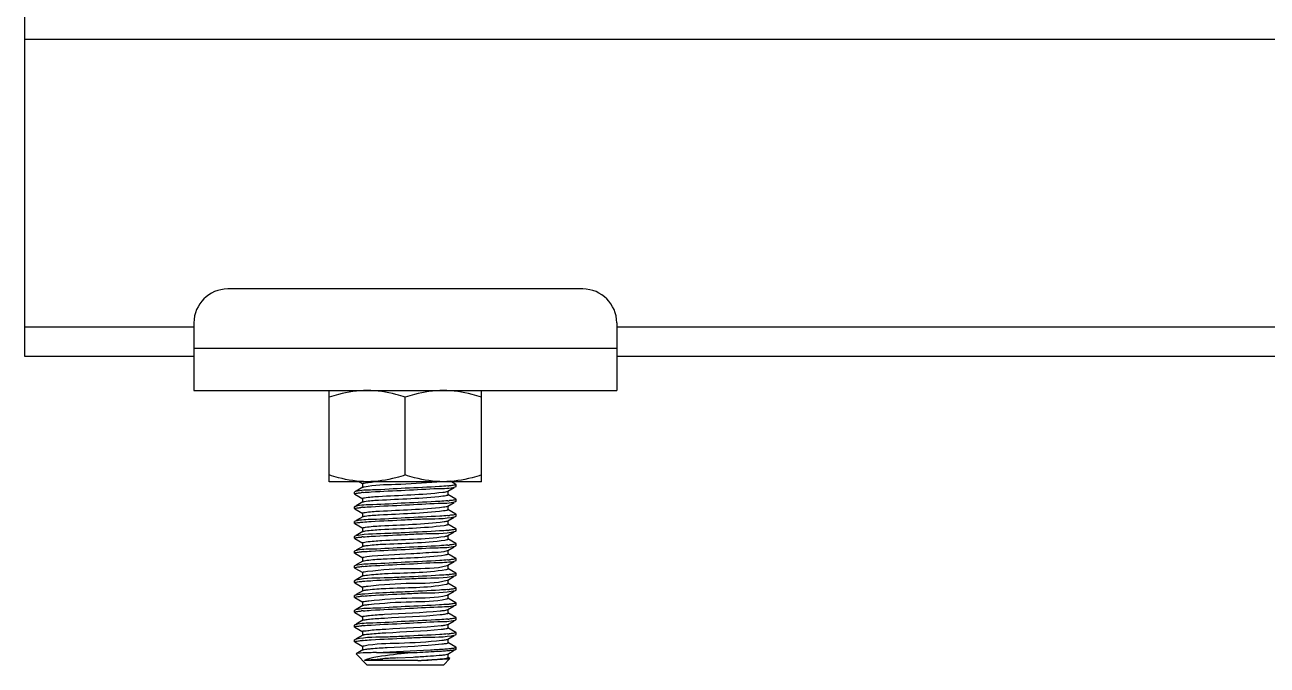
# Model space of a CAD drawing. Extents: x 1247970 to 1725648, y 860327 to 1277876.
# Drawn here: x 1318167 to 1318915, y 1198819 to 1199204 of the extents above; entities that cross this region are included whole.
import ezdxf

# ---------------------------------------------------------------- set-up
doc = ezdxf.new("R2010")
doc.units = 0
doc.header["$LTSCALE"] = 1000
doc.header["$MEASUREMENT"] = 0
doc.layers.get('0').update_dxf_attribs({"color": 254})
doc.layers.add('TK', color=4, linetype='Continuous')

# ---------------------------------------------------------------- blocks, each defined once
blk = doc.blocks.new('A$C7BF01818')
at = {"linetype": 'Continuous'}
for p, q in [((-2496.53, 5514.97), (-2496.53, 5723.67)), ((2084.78, 5705.86), (-2496.53, 5705.86)), ((-2160.57, 5555.69), (-2374.36, 5555.69)), ((-2394.72, 5535.33), (-2394.72, 5494.61)), ((-2140.2, 5535.33), (-2140.2, 5494.61)), ((-2394.72, 5532.78), (-2496.53, 5532.78)), ((1729.58, 5532.78), (-2140.2, 5532.78)), ((-2394.72, 5520.06), (-2140.2, 5520.06)), ((-2394.72, 5514.97), (-2496.53, 5514.97)), ((1729.58, 5514.97), (-2140.2, 5514.97)), ((-2394.72, 5494.61), (-2140.2, 5494.61)), ((-2313.27, 5439.63), (-2313.27, 5494.61)), ((-2267.46, 5443.72), (-2267.46, 5490.52)), ((-2221.66, 5439.63), (-2221.66, 5494.61)), ((-2221.66, 5439.63), (-2313.27, 5439.63)), ((-2295.33, 5439.63), (-2293.05, 5438.32)), ((-2293.17, 5438.46), (-2293.17, 5436.22)), ((-2237.02, 5438), (-2240.28, 5439.89)), ((-2237.02, 5438), (-2236.92, 5437.88)), ((-2236.92, 5436.77), (-2236.92, 5437.88)), ((-2297.91, 5433.54), (-2298.01, 5433.43)), ((-2298.01, 5432.32), (-2298.01, 5433.43)), ((-2297.91, 5432.2), (-2298.01, 5432.32)), ((-2297.91, 5432.2), (-2293.05, 5429.42)), ((-2293.05, 5436.36), (-2297.04, 5434.04)), ((-2242.02, 5433.8), (-2241.88, 5433.87)), ((-2241.88, 5433.87), (-2237.96, 5436.12)), ((-2237.02, 5429.09), (-2241.87, 5431.9)), ((-2241.76, 5431.77), (-2241.76, 5434.01)), ((-2237.36, 5436.53), (-2237.02, 5436.66)), ((-2237.02, 5436.66), (-2236.92, 5436.77)), ((-2297.91, 5424.63), (-2298.01, 5424.52)), ((-2298.01, 5423.41), (-2298.01, 5424.52)), ((-2297.91, 5423.29), (-2298.01, 5423.41)), ((-2297.91, 5423.29), (-2293.05, 5420.51)), ((-2293.05, 5427.45), (-2297.04, 5425.13)), ((-2293.17, 5429.55), (-2293.17, 5427.31)), ((-2242.04, 5424.89), (-2241.88, 5424.96)), ((-2241.88, 5424.96), (-2237.96, 5427.21)), ((-2237.02, 5420.18), (-2241.87, 5422.99)), ((-2241.76, 5422.86), (-2241.76, 5425.1)), ((-2237.32, 5427.63), (-2237.02, 5427.75)), ((-2237.02, 5429.09), (-2236.92, 5428.97)), ((-2237.02, 5427.75), (-2236.92, 5427.86)), ((-2236.92, 5427.86), (-2236.92, 5428.97)), ((-2297.91, 5415.73), (-2298.01, 5415.61)), ((-2298.01, 5414.5), (-2298.01, 5415.61)), ((-2297.63, 5415.83), (-2297.91, 5415.73)), ((-2293.05, 5418.54), (-2297.04, 5416.23)), ((-2293.17, 5420.64), (-2293.17, 5418.4)), ((-2242.07, 5415.97), (-2241.88, 5416.05)), ((-2241.88, 5416.05), (-2237.96, 5418.3)), ((-2241.76, 5413.95), (-2241.76, 5416.19)), ((-2237.02, 5420.18), (-2236.92, 5420.07)), ((-2237.02, 5418.84), (-2236.92, 5418.95)), ((-2236.92, 5418.95), (-2236.92, 5420.07)), ((-2297.91, 5414.39), (-2298.01, 5414.5)), ((-2297.91, 5414.39), (-2293.05, 5411.6)), ((-2293.05, 5409.63), (-2297.04, 5407.32)), ((-2293.17, 5411.74), (-2293.17, 5409.5)), ((-2244.06, 5413.35), (-2243.16, 5413.48)), ((-2241.88, 5407.15), (-2237.96, 5409.4)), ((-2237.02, 5411.27), (-2241.87, 5414.08)), ((-2237.02, 5411.27), (-2236.92, 5411.16)), ((-2237.02, 5409.93), (-2236.92, 5410.05)), ((-2236.92, 5410.05), (-2236.92, 5411.16)), ((-2297.91, 5406.82), (-2298.01, 5406.7)), ((-2298.01, 5405.59), (-2298.01, 5406.7)), ((-2297.91, 5405.48), (-2298.01, 5405.59)), ((-2297.91, 5405.48), (-2293.05, 5402.69)), ((-2293.05, 5400.72), (-2297.04, 5398.41)), ((-2293.17, 5402.83), (-2293.17, 5400.59)), ((-2242.11, 5407.05), (-2241.88, 5407.15)), ((-2241.88, 5398.24), (-2237.96, 5400.49)), ((-2237.02, 5402.36), (-2241.87, 5405.18)), ((-2241.76, 5405.04), (-2241.76, 5407.28)), ((-2237.02, 5402.36), (-2236.92, 5402.25)), ((-2237.02, 5401.02), (-2236.92, 5401.14)), ((-2236.92, 5401.14), (-2236.92, 5402.25)), ((-2297.91, 5397.91), (-2298.01, 5397.8)), ((-2298.01, 5396.68), (-2298.01, 5397.8)), ((-2297.91, 5396.57), (-2298.01, 5396.68)), ((-2297.91, 5396.57), (-2293.05, 5393.78)), ((-2293.17, 5393.92), (-2293.14, 5393.99)), ((-2293.17, 5393.92), (-2293.17, 5391.68)), ((-2242.15, 5398.13), (-2241.88, 5398.24)), ((-2237.02, 5393.46), (-2241.87, 5396.27)), ((-2241.76, 5396.13), (-2241.76, 5398.37)), ((-2237.02, 5393.46), (-2236.92, 5393.34)), ((-2236.92, 5392.23), (-2236.92, 5393.34)), ((-2297.91, 5389), (-2298.01, 5388.89)), ((-2298.01, 5387.78), (-2298.01, 5388.89)), ((-2297.91, 5387.66), (-2298.01, 5387.78)), ((-2297.91, 5387.66), (-2293.05, 5384.88)), ((-2293.05, 5391.81), (-2297.04, 5389.5)), ((-2242.21, 5389.2), (-2241.88, 5389.33)), ((-2241.88, 5389.33), (-2237.96, 5391.58)), ((-2237.02, 5384.55), (-2241.87, 5387.36)), ((-2241.76, 5387.23), (-2241.76, 5389.47)), ((-2237.36, 5391.99), (-2237.02, 5392.12)), ((-2237.02, 5392.12), (-2236.92, 5392.23)), ((-2297.91, 5380.09), (-2298.01, 5379.98)), ((-2298.01, 5378.87), (-2298.01, 5379.98)), ((-2297.91, 5378.75), (-2298.01, 5378.87)), ((-2297.91, 5378.75), (-2293.05, 5375.97)), ((-2293.05, 5382.91), (-2297.04, 5380.59)), ((-2293.17, 5385.01), (-2293.17, 5382.77)), ((-2241.88, 5380.42), (-2237.96, 5382.67)), ((-2237.02, 5375.64), (-2241.87, 5378.45)), ((-2241.76, 5378.32), (-2241.76, 5380.56)), ((-2237.02, 5384.55), (-2236.92, 5384.43)), ((-2237.02, 5383.21), (-2236.92, 5383.32)), ((-2236.92, 5383.32), (-2236.92, 5384.43)), ((-2297.99, 5371.12), (-2298.01, 5371.07)), ((-2298.01, 5369.96), (-2298.01, 5371.07)), ((-2297.91, 5371.19), (-2297.99, 5371.12)), ((-2293.05, 5374), (-2297.04, 5371.69)), ((-2293.17, 5376.1), (-2293.17, 5373.86)), ((-2241.88, 5371.51), (-2237.96, 5373.76)), ((-2241.76, 5369.41), (-2241.76, 5371.65)), ((-2237.02, 5375.64), (-2236.92, 5375.53)), ((-2237.02, 5374.3), (-2236.92, 5374.41)), ((-2236.92, 5374.41), (-2236.92, 5375.53)), ((-2297.91, 5369.85), (-2298.01, 5369.96)), ((-2297.91, 5369.85), (-2293.05, 5367.06)), ((-2293.05, 5365.09), (-2297.04, 5362.78)), ((-2293.17, 5367.2), (-2293.17, 5364.96)), ((-2241.88, 5362.6), (-2237.96, 5364.85)), ((-2237.02, 5366.73), (-2241.87, 5369.54)), ((-2241.76, 5360.5), (-2241.76, 5362.74)), ((-2237.02, 5366.73), (-2236.92, 5366.62)), ((-2237.02, 5365.39), (-2236.92, 5365.51)), ((-2236.92, 5365.51), (-2236.92, 5366.62)), ((-2297.91, 5362.28), (-2298.01, 5362.16)), ((-2298.01, 5361.05), (-2298.01, 5362.16)), ((-2297.91, 5360.94), (-2298.01, 5361.05)), ((-2297.91, 5360.94), (-2293.05, 5358.15)), ((-2293.05, 5356.18), (-2297.04, 5353.87)), ((-2293.17, 5358.29), (-2293.17, 5356.05)), ((-2241.88, 5353.7), (-2237.96, 5355.95)), ((-2237.02, 5357.82), (-2241.87, 5360.64)), ((-2237.02, 5357.82), (-2236.92, 5357.71)), ((-2237.02, 5356.48), (-2236.92, 5356.6)), ((-2236.92, 5356.6), (-2236.92, 5357.71)), ((-2297.91, 5353.37), (-2298.01, 5353.26)), ((-2298.01, 5352.14), (-2298.01, 5353.26)), ((-2297.91, 5352.03), (-2298.01, 5352.14)), ((-2297.91, 5352.03), (-2293.05, 5349.24)), ((-2293.17, 5349.38), (-2293.17, 5347.14)), ((-2242.21, 5353.57), (-2241.88, 5353.7)), ((-2237.02, 5348.92), (-2241.87, 5351.73)), ((-2241.76, 5351.59), (-2241.76, 5353.83)), ((-2237.02, 5348.92), (-2236.92, 5348.8)), ((-2236.92, 5347.69), (-2236.92, 5348.8)), ((-2297.91, 5344.46), (-2298.01, 5344.35)), ((-2298.01, 5343.24), (-2298.01, 5344.35)), ((-2297.91, 5343.12), (-2298.01, 5343.24)), ((-2297.91, 5343.12), (-2293.05, 5340.33)), ((-2293.05, 5347.27), (-2297.04, 5344.96)), ((-2293.17, 5340.47), (-2293.17, 5338.23)), ((-2242.06, 5344.71), (-2241.88, 5344.79)), ((-2241.88, 5344.79), (-2237.96, 5347.04)), ((-2237.02, 5340.01), (-2241.87, 5342.82)), ((-2241.76, 5342.69), (-2241.76, 5344.92)), ((-2237.02, 5347.58), (-2236.92, 5347.69)), ((-2297.11, 5336.01), (-2297.14, 5335.94)), ((-2290.37, 5329.17), (-2297.14, 5335.94)), ((-2293.05, 5338.37), (-2297.11, 5336.01)), ((-2284.88, 5336.81), (-2262.08, 5336.81)), ((-2272.19, 5333.53), (-2262.83, 5334.05)), ((-2244.56, 5329.17), (-2240.61, 5333.12)), ((-2242.84, 5335.6), (-2242.28, 5335.73)), ((-2241.88, 5335.88), (-2237.96, 5338.13)), ((-2240.64, 5333.2), (-2241.87, 5333.91)), ((-2241.76, 5333.78), (-2241.76, 5336.02)), ((-2240.64, 5333.2), (-2240.61, 5333.12)), ((-2237.06, 5339.76), (-2236.99, 5339.8)), ((-2236.92, 5339.89), (-2237.02, 5340.01)), ((-2237.02, 5338.67), (-2236.92, 5338.78)), ((-2236.92, 5338.78), (-2236.92, 5339.89)), ((-2291.76, 5332.2), (-2292.12, 5331.97)), ((-2259.96, 5331.97), (-2292.12, 5331.97)), ((-2291.28, 5332.43), (-2291.76, 5332.2)), ((-2244.56, 5329.17), (-2290.37, 5329.17))]:
    blk.add_line(p, q, dxfattribs=at)
for centre, radius, start, end in [((-2374.36, 5535.33), 20.36, 90, 180), ((-2160.57, 5535.33), 20.36, 0, 90), ((-2270.33, 5243.36), 196.81, 94.24619, 95.08362), ((-2284.33, 5329.72), 103.79, 95.04051, 95.30428), ((-2282.56, 5309.72), 123.86, 94.78941, 95.04046), ((-2252.26, 5559.24), 122.62, 274.83093, 275.02381), ((-2250.97, 5544.61), 107.93, 275.02435, 275.19947), ((-2284.93, 5327.45), 97.12, 95.06715, 95.48848), ((-2282.72, 5302.6), 122.07, 94.80583, 95.07213), ((-2252.1, 5548.55), 120.83, 274.84951, 275.05279), ((-2250.42, 5529.54), 101.74, 275.05021, 275.35711), ((-2252.06, 5539.14), 120.32, 274.85506, 275.06036), ((-2250.28, 5519.13), 100.23, 275.05671, 275.3975), ((-2252.24, 5532.35), 122.45, 274.83284, 275.02655), ((-2250.92, 5517.3), 107.34, 275.02686, 275.21396), ((-2284.34, 5303.1), 103.68, 95.04092, 95.30683), ((-2282.57, 5283.03), 123.83, 94.78974, 95.04093), ((-2252.23, 5523.31), 122.32, 274.83428, 275.02853), ((-2250.88, 5507.96), 106.91, 275.02868, 275.22453), ((-2284.31, 5293.88), 103.99, 95.03969, 95.29875), ((-2282.56, 5274.05), 123.9, 94.78918, 95.03953), ((-2250.36, 5493.26), 101.09, 275.05263, 275.3754), ((-2283.95, 5280.96), 108.02, 95.02244, 95.19835), ((-2282.46, 5263.97), 125.08, 94.7779, 95.02058), ((-2252.09, 5512.79), 120.7, 274.85066, 275.05568), ((-2252.15, 5504.58), 121.4, 274.84374, 275.04209), ((-2250.63, 5487.32), 104.07, 275.04096, 275.29442), ((-2284.11, 5264.95), 106.21, 95.03039, 95.24204), ((-2282.51, 5246.73), 124.5, 94.78341, 95.02918), ((-2252.23, 5496.58), 122.31, 274.83438, 275.02858), ((-2250.88, 5481.22), 106.89, 275.02872, 275.22484), ((-2252.24, 5487.74), 122.38, 274.83361, 275.02736), ((-2250.9, 5472.57), 107.15, 275.0276, 275.21833), ((-2284.15, 5256.52), 105.73, 95.03231, 95.25447), ((-2282.52, 5237.92), 124.4, 94.78425, 95.03131), ((-2252.18, 5478.15), 121.7, 274.84066, 275.03773), ((-2250.71, 5461.48), 104.96, 275.03704, 275.27231), ((-2284.04, 5246.41), 106.93, 95.02712, 95.22521), ((-2282.48, 5228.63), 124.78, 94.78083, 95.02564), ((-2252.13, 5468.73), 121.19, 274.84631, 275.04608), ((-2250.55, 5450.83), 103.21, 275.04444, 275.31759), ((-2282.24, 5216.91), 127.61, 94.75592, 94.98474), ((-2216.02, 4314.79), 1020.29, 93.15607, 93.64746), ((-2319.57, 6363.79), 1031.31, 273.15375, 273.64055), ((-2307.46, 6670.47), 1339.34, 272.0325, 272.39071)]:
    blk.add_arc(centre, radius, start, end, dxfattribs=at)
for points, knots in [([(-2290.36, 5494.61), (-2296.18, 5494.61), (-2303.98, 5493.4), (-2311.41, 5491.13), (-2313.27, 5490.52)], [0, 0, 0, 0, 0.7481, 1, 1, 1, 1]), ([(-2267.46, 5490.52), (-2269.32, 5491.13), (-2276.75, 5493.4), (-2284.55, 5494.61), (-2290.36, 5494.61)], [0, 0, 0, 0, 0.2519, 1, 1, 1, 1]), ([(-2244.56, 5494.61), (-2250.38, 5494.61), (-2258.17, 5493.4), (-2265.61, 5491.13), (-2267.46, 5490.52)], [0, 0, 0, 0, 0.7481, 1, 1, 1, 1]), ([(-2221.66, 5490.52), (-2223.52, 5491.13), (-2230.95, 5493.4), (-2238.75, 5494.61), (-2244.56, 5494.61)], [0, 0, 0, 0, 0.2519, 1, 1, 1, 1]), ([(-2290.36, 5439.63), (-2296.18, 5439.63), (-2303.98, 5440.84), (-2311.41, 5443.1), (-2313.27, 5443.72)], [0, 0, 0, 0, 0.7481, 1, 1, 1, 1]), ([(-2293.17, 5438.46), (-2293.17, 5438.56), (-2292.75, 5438.73), (-2292.47, 5438.79), (-2292.24, 5438.84)], [0, 0, 0, 0, 0.295224, 1, 1, 1, 1]), ([(-2292.24, 5436.6), (-2286.07, 5437.88), (-2271.3, 5437.96), (-2256.73, 5438.95), (-2248.42, 5439.63)], [0, 0, 0, 0, 0.430165, 1, 1, 1, 1]), ([(-2292.24, 5438.84), (-2291.64, 5438.97), (-2290.15, 5439.17), (-2288.66, 5439.32), (-2287.76, 5439.4)], [0, 0, 0, 0, 0.404255, 1, 1, 1, 1]), ([(-2267.46, 5443.72), (-2269.32, 5443.1), (-2276.75, 5440.84), (-2284.55, 5439.63), (-2290.36, 5439.63)], [0, 0, 0, 0, 0.2519, 1, 1, 1, 1]), ([(-2244.56, 5439.63), (-2250.38, 5439.63), (-2258.17, 5440.84), (-2265.61, 5443.1), (-2267.46, 5443.72)], [0, 0, 0, 0, 0.7481, 1, 1, 1, 1]), ([(-2221.66, 5443.72), (-2223.52, 5443.1), (-2230.95, 5440.84), (-2238.75, 5439.63), (-2244.56, 5439.63)], [0, 0, 0, 0, 0.2519, 1, 1, 1, 1]), ([(-2237.45, 5437.62), (-2237.92, 5437.5), (-2239.17, 5437.32), (-2240.42, 5437.19), (-2241.19, 5437.12)], [0, 0, 0, 0, 0.3863, 1, 1, 1, 1]), ([(-2236.92, 5437.88), (-2236.92, 5437.82), (-2237.14, 5437.69), (-2237.31, 5437.65), (-2237.45, 5437.62)], [0, 0, 0, 0, 0.310031, 1, 1, 1, 1]), ([(-2298, 5432.32), (-2298, 5432.37), (-2297.81, 5432.49), (-2297.66, 5432.53), (-2297.54, 5432.57)], [0, 0, 0, 0, 0.314511, 1, 1, 1, 1]), ([(-2297.56, 5433.67), (-2297.63, 5433.65), (-2297.75, 5433.62), (-2297.86, 5433.57), (-2297.91, 5433.54)], [0, 0, 0, 0, 0.579435, 1, 1, 1, 1]), ([(-2267.46, 5435.66), (-2274.02, 5435.35), (-2283.98, 5434.55), (-2294.19, 5434.59), (-2297.56, 5433.67)], [0, 0, 0, 0, 0.652844, 1, 1, 1, 1]), ([(-2297.54, 5432.57), (-2297.09, 5432.69), (-2295.88, 5432.86), (-2294.67, 5432.99), (-2293.92, 5433.06)], [0, 0, 0, 0, 0.382931, 1, 1, 1, 1]), ([(-2293.17, 5429.55), (-2293.17, 5429.67), (-2292.62, 5429.85), (-2292.29, 5429.93), (-2291.99, 5429.98)], [0, 0, 0, 0, 0.288133, 1, 1, 1, 1]), ([(-2293.05, 5436.36), (-2292.96, 5436.41), (-2292.68, 5436.5), (-2292.41, 5436.57), (-2292.24, 5436.6)], [0, 0, 0, 0, 0.39204, 1, 1, 1, 1]), ([(-2292.9, 5433.15), (-2291.28, 5433.28), (-2282.8, 5433.86), (-2274.32, 5434.23), (-2267.46, 5434.54)], [0, 0, 0, 0, 0.192162, 1, 1, 1, 1]), ([(-2291.99, 5429.98), (-2289.24, 5430.49), (-2273.47, 5431.46), (-2257.71, 5431.81), (-2244.83, 5433.31)], [0, 0, 0, 0, 0.177377, 1, 1, 1, 1]), ([(-2291.99, 5427.74), (-2289.24, 5428.25), (-2273.47, 5429.22), (-2257.71, 5429.57), (-2244.83, 5431.07)], [0, 0, 0, 0, 0.177377, 1, 1, 1, 1]), ([(-2241.93, 5437.06), (-2243.56, 5436.92), (-2252.06, 5436.34), (-2260.58, 5435.97), (-2267.46, 5435.66)], [0, 0, 0, 0, 0.191463, 1, 1, 1, 1]), ([(-2267.46, 5434.54), (-2260.9, 5434.85), (-2250.93, 5435.66), (-2240.71, 5435.6), (-2237.36, 5436.53)], [0, 0, 0, 0, 0.653578, 1, 1, 1, 1]), ([(-2244.83, 5433.31), (-2244.24, 5433.37), (-2243.3, 5433.5), (-2242.35, 5433.68), (-2242.02, 5433.8)], [0, 0, 0, 0, 0.628167, 1, 1, 1, 1]), ([(-2244.83, 5431.07), (-2244.19, 5431.14), (-2243.21, 5431.29), (-2242.2, 5431.46), (-2241.9, 5431.62)], [0, 0, 0, 0, 0.652396, 1, 1, 1, 1]), ([(-2241.9, 5431.62), (-2241.86, 5431.64), (-2241.8, 5431.67), (-2241.76, 5431.74), (-2241.76, 5431.77)], [0, 0, 0, 0, 0.610131, 1, 1, 1, 1]), ([(-2298, 5423.41), (-2298, 5423.46), (-2297.86, 5423.56), (-2297.73, 5423.6), (-2297.63, 5423.63)], [0, 0, 0, 0, 0.325028, 1, 1, 1, 1]), ([(-2297.54, 5424.77), (-2297.61, 5424.75), (-2297.74, 5424.71), (-2297.86, 5424.66), (-2297.91, 5424.63)], [0, 0, 0, 0, 0.58184, 1, 1, 1, 1]), ([(-2297.63, 5423.63), (-2297.22, 5423.75), (-2296.08, 5423.92), (-2294.93, 5424.05), (-2294.22, 5424.12)], [0, 0, 0, 0, 0.375917, 1, 1, 1, 1]), ([(-2267.46, 5426.75), (-2274.01, 5426.44), (-2283.96, 5425.66), (-2294.15, 5425.67), (-2297.54, 5424.77)], [0, 0, 0, 0, 0.651748, 1, 1, 1, 1]), ([(-2293.05, 5427.45), (-2292.93, 5427.52), (-2292.57, 5427.63), (-2292.22, 5427.7), (-2291.99, 5427.74)], [0, 0, 0, 0, 0.38082, 1, 1, 1, 1]), ([(-2292.94, 5424.24), (-2291.32, 5424.37), (-2282.83, 5424.95), (-2274.33, 5425.32), (-2267.46, 5425.64)], [0, 0, 0, 0, 0.191817, 1, 1, 1, 1]), ([(-2291.71, 5421.12), (-2288.82, 5421.6), (-2273.02, 5422.62), (-2257.2, 5422.86), (-2244.43, 5424.45)], [0, 0, 0, 0, 0.185594, 1, 1, 1, 1]), ([(-2241.89, 5428.15), (-2243.51, 5428.02), (-2252.03, 5427.44), (-2260.56, 5427.07), (-2267.46, 5426.75)], [0, 0, 0, 0, 0.191092, 1, 1, 1, 1]), ([(-2267.46, 5425.64), (-2260.87, 5425.94), (-2250.9, 5426.78), (-2240.65, 5426.67), (-2237.32, 5427.63)], [0, 0, 0, 0, 0.65564, 1, 1, 1, 1]), ([(-2244.43, 5424.45), (-2243.93, 5424.51), (-2243.13, 5424.62), (-2242.33, 5424.78), (-2242.04, 5424.89)], [0, 0, 0, 0, 0.618894, 1, 1, 1, 1]), ([(-2244.43, 5422.21), (-2243.84, 5422.28), (-2242.98, 5422.44), (-2242.05, 5422.58), (-2241.82, 5422.76)], [0, 0, 0, 0, 0.671185, 1, 1, 1, 1]), ([(-2241.82, 5422.76), (-2241.8, 5422.77), (-2241.77, 5422.8), (-2241.76, 5422.84), (-2241.76, 5422.86)], [0, 0, 0, 0, 0.567719, 1, 1, 1, 1]), ([(-2237.36, 5428.73), (-2237.8, 5428.61), (-2238.99, 5428.44), (-2240.18, 5428.31), (-2240.92, 5428.24)], [0, 0, 0, 0, 0.380479, 1, 1, 1, 1]), ([(-2236.92, 5428.97), (-2236.92, 5428.92), (-2237.1, 5428.8), (-2237.24, 5428.77), (-2237.36, 5428.73)], [0, 0, 0, 0, 0.317884, 1, 1, 1, 1]), ([(-2267.46, 5417.84), (-2274.08, 5417.53), (-2284.05, 5416.67), (-2294.32, 5416.82), (-2297.63, 5415.83)], [0, 0, 0, 0, 0.657115, 1, 1, 1, 1]), ([(-2297.05, 5414.86), (-2296.51, 5414.96), (-2295.16, 5415.13), (-2293.81, 5415.26), (-2293.01, 5415.32)], [0, 0, 0, 0, 0.407867, 1, 1, 1, 1]), ([(-2293.17, 5420.64), (-2293.17, 5420.79), (-2292.48, 5420.97), (-2292.08, 5421.06), (-2291.71, 5421.12)], [0, 0, 0, 0, 0.282739, 1, 1, 1, 1]), ([(-2293.05, 5418.54), (-2292.9, 5418.62), (-2292.45, 5418.75), (-2292, 5418.84), (-2291.71, 5418.88)], [0, 0, 0, 0, 0.371346, 1, 1, 1, 1]), ([(-2293.01, 5415.32), (-2291.38, 5415.46), (-2282.87, 5416.04), (-2274.35, 5416.41), (-2267.46, 5416.73)], [0, 0, 0, 0, 0.191379, 1, 1, 1, 1]), ([(-2291.71, 5418.88), (-2288.82, 5419.36), (-2273.02, 5420.38), (-2257.2, 5420.62), (-2244.43, 5422.21)], [0, 0, 0, 0, 0.185594, 1, 1, 1, 1]), ([(-2291.41, 5412.26), (-2288.38, 5412.72), (-2272.57, 5413.77), (-2256.7, 5413.9), (-2244.06, 5415.59)], [0, 0, 0, 0, 0.193779, 1, 1, 1, 1]), ([(-2241.87, 5419.25), (-2243.5, 5419.11), (-2252.02, 5418.53), (-2260.56, 5418.16), (-2267.46, 5417.84)], [0, 0, 0, 0, 0.191007, 1, 1, 1, 1]), ([(-2267.46, 5416.73), (-2264.01, 5416.89), (-2254.04, 5417.57), (-2243.82, 5417.09), (-2237.45, 5418.69)], [0, 0, 0, 0, 0.344851, 1, 1, 1, 1]), ([(-2244.06, 5415.59), (-2243.65, 5415.64), (-2242.98, 5415.74), (-2242.32, 5415.88), (-2242.07, 5415.97)], [0, 0, 0, 0, 0.608093, 1, 1, 1, 1]), ([(-2237.32, 5419.84), (-2237.75, 5419.71), (-2238.93, 5419.54), (-2240.11, 5419.41), (-2240.85, 5419.34)], [0, 0, 0, 0, 0.377168, 1, 1, 1, 1]), ([(-2237.45, 5418.69), (-2237.36, 5418.71), (-2237.22, 5418.75), (-2237.08, 5418.81), (-2237.02, 5418.84)], [0, 0, 0, 0, 0.587304, 1, 1, 1, 1]), ([(-2236.92, 5420.07), (-2236.92, 5420.02), (-2237.08, 5419.9), (-2237.22, 5419.87), (-2237.32, 5419.84)], [0, 0, 0, 0, 0.321505, 1, 1, 1, 1]), ([(-2298.01, 5414.5), (-2298.01, 5414.6), (-2297.57, 5414.75), (-2297.29, 5414.81), (-2297.05, 5414.86)], [0, 0, 0, 0, 0.288397, 1, 1, 1, 1]), ([(-2267.46, 5408.93), (-2270.76, 5408.78), (-2280.62, 5408.2), (-2290.58, 5408.27), (-2297.05, 5407.06)], [0, 0, 0, 0, 0.334265, 1, 1, 1, 1]), ([(-2293.17, 5411.74), (-2293.17, 5411.91), (-2292.32, 5412.08), (-2291.85, 5412.2), (-2291.41, 5412.26)], [0, 0, 0, 0, 0.278155, 1, 1, 1, 1]), ([(-2293.05, 5409.63), (-2292.88, 5409.73), (-2292.32, 5409.87), (-2291.77, 5409.97), (-2291.41, 5410.02)], [0, 0, 0, 0, 0.363124, 1, 1, 1, 1]), ([(-2292.9, 5406.42), (-2291.28, 5406.56), (-2282.8, 5407.13), (-2274.32, 5407.5), (-2267.46, 5407.82)], [0, 0, 0, 0, 0.192158, 1, 1, 1, 1]), ([(-2291.41, 5410.02), (-2288.38, 5410.48), (-2272.57, 5411.53), (-2256.7, 5411.66), (-2244.06, 5413.35)], [0, 0, 0, 0, 0.193779, 1, 1, 1, 1]), ([(-2241.93, 5410.33), (-2243.55, 5410.2), (-2252.06, 5409.62), (-2260.58, 5409.25), (-2267.46, 5408.93)], [0, 0, 0, 0, 0.191428, 1, 1, 1, 1]), ([(-2267.46, 5407.82), (-2264.01, 5407.98), (-2254.04, 5408.66), (-2243.83, 5408.19), (-2237.45, 5409.78)], [0, 0, 0, 0, 0.344701, 1, 1, 1, 1]), ([(-2243.16, 5413.48), (-2242.81, 5413.54), (-2242.42, 5413.63), (-2241.76, 5413.81), (-2241.76, 5413.95)], [0, 0, 0, 0, 0.716657, 1, 1, 1, 1]), ([(-2237.45, 5410.89), (-2237.92, 5410.78), (-2239.16, 5410.6), (-2240.4, 5410.47), (-2241.16, 5410.4)], [0, 0, 0, 0, 0.386721, 1, 1, 1, 1]), ([(-2236.92, 5411.16), (-2236.92, 5411.1), (-2237.14, 5410.97), (-2237.32, 5410.93), (-2237.45, 5410.89)], [0, 0, 0, 0, 0.310002, 1, 1, 1, 1]), ([(-2237.45, 5409.78), (-2237.37, 5409.8), (-2237.22, 5409.84), (-2237.08, 5409.9), (-2237.02, 5409.93)], [0, 0, 0, 0, 0.587782, 1, 1, 1, 1]), ([(-2298, 5405.59), (-2298, 5405.65), (-2297.81, 5405.77), (-2297.66, 5405.81), (-2297.54, 5405.84)], [0, 0, 0, 0, 0.314946, 1, 1, 1, 1]), ([(-2297.05, 5407.06), (-2297.23, 5407.03), (-2297.52, 5406.96), (-2297.81, 5406.87), (-2297.91, 5406.82)], [0, 0, 0, 0, 0.617635, 1, 1, 1, 1]), ([(-2297.54, 5405.84), (-2297.09, 5405.96), (-2295.88, 5406.13), (-2294.67, 5406.26), (-2293.92, 5406.33)], [0, 0, 0, 0, 0.382546, 1, 1, 1, 1]), ([(-2293.17, 5402.83), (-2293.17, 5403.03), (-2292.14, 5403.19), (-2291.6, 5403.33), (-2291.08, 5403.4)], [0, 0, 0, 0, 0.275228, 1, 1, 1, 1]), ([(-2293.05, 5400.72), (-2292.84, 5400.84), (-2292.17, 5400.99), (-2291.51, 5401.1), (-2291.08, 5401.16)], [0, 0, 0, 0, 0.356302, 1, 1, 1, 1]), ([(-2291.08, 5403.4), (-2287.91, 5403.85), (-2272.1, 5404.91), (-2256.21, 5404.92), (-2243.71, 5406.73)], [0, 0, 0, 0, 0.201956, 1, 1, 1, 1]), ([(-2291.08, 5401.16), (-2287.9, 5401.61), (-2272.06, 5402.68), (-2256.13, 5402.65), (-2243.62, 5404.5)], [0, 0, 0, 0, 0.202608, 1, 1, 1, 1]), ([(-2241.92, 5401.43), (-2243.55, 5401.29), (-2252.06, 5400.71), (-2260.58, 5400.34), (-2267.46, 5400.02)], [0, 0, 0, 0, 0.191404, 1, 1, 1, 1]), ([(-2267.46, 5398.91), (-2260.9, 5399.22), (-2250.94, 5400.02), (-2240.73, 5399.98), (-2237.36, 5400.9)], [0, 0, 0, 0, 0.653178, 1, 1, 1, 1]), ([(-2243.71, 5406.73), (-2243.39, 5406.77), (-2242.85, 5406.86), (-2242.32, 5406.98), (-2242.11, 5407.05)], [0, 0, 0, 0, 0.595426, 1, 1, 1, 1]), ([(-2243.62, 5404.5), (-2243.15, 5404.57), (-2242.67, 5404.69), (-2241.76, 5404.86), (-2241.76, 5405.04)], [0, 0, 0, 0, 0.722589, 1, 1, 1, 1]), ([(-2237.45, 5401.98), (-2237.92, 5401.87), (-2239.15, 5401.69), (-2240.39, 5401.56), (-2241.15, 5401.5)], [0, 0, 0, 0, 0.387339, 1, 1, 1, 1]), ([(-2236.92, 5402.25), (-2236.92, 5402.19), (-2237.15, 5402.06), (-2237.32, 5402.02), (-2237.45, 5401.98)], [0, 0, 0, 0, 0.309677, 1, 1, 1, 1]), ([(-2237.36, 5400.9), (-2237.3, 5400.92), (-2237.18, 5400.95), (-2237.07, 5401), (-2237.02, 5401.02)], [0, 0, 0, 0, 0.577922, 1, 1, 1, 1]), ([(-2298, 5396.68), (-2298, 5396.74), (-2297.81, 5396.86), (-2297.66, 5396.9), (-2297.54, 5396.93)], [0, 0, 0, 0, 0.314614, 1, 1, 1, 1]), ([(-2297.54, 5398.04), (-2297.61, 5398.02), (-2297.74, 5397.99), (-2297.86, 5397.94), (-2297.91, 5397.91)], [0, 0, 0, 0, 0.581331, 1, 1, 1, 1]), ([(-2267.46, 5400.02), (-2274.01, 5399.72), (-2283.97, 5398.93), (-2294.16, 5398.95), (-2297.54, 5398.04)], [0, 0, 0, 0, 0.651972, 1, 1, 1, 1]), ([(-2297.54, 5396.93), (-2297.09, 5397.05), (-2295.87, 5397.23), (-2294.66, 5397.36), (-2293.91, 5397.43)], [0, 0, 0, 0, 0.382729, 1, 1, 1, 1]), ([(-2293.14, 5393.99), (-2292.96, 5394.19), (-2292.05, 5394.31), (-2291.28, 5394.47), (-2290.72, 5394.54)], [0, 0, 0, 0, 0.316006, 1, 1, 1, 1]), ([(-2292.9, 5397.52), (-2291.28, 5397.65), (-2282.8, 5398.22), (-2274.32, 5398.59), (-2267.46, 5398.91)], [0, 0, 0, 0, 0.192175, 1, 1, 1, 1]), ([(-2290.72, 5394.54), (-2281.89, 5395.69), (-2268.09, 5395.85), (-2252.02, 5397.26), (-2244.56, 5397.36), (-2242.15, 5398.13)], [0, 0, 0, 0, 0.548543, 0.844517, 1, 1, 1, 1]), ([(-2290.72, 5392.3), (-2287.42, 5392.73), (-2271.64, 5393.82), (-2255.73, 5393.68), (-2243.39, 5395.63)], [0, 0, 0, 0, 0.210138, 1, 1, 1, 1]), ([(-2243.39, 5395.63), (-2242.98, 5395.69), (-2242.54, 5395.8), (-2241.76, 5395.97), (-2241.76, 5396.13)], [0, 0, 0, 0, 0.719826, 1, 1, 1, 1]), ([(-2237.36, 5393.1), (-2237.8, 5392.98), (-2238.98, 5392.81), (-2240.16, 5392.68), (-2240.89, 5392.61)], [0, 0, 0, 0, 0.381648, 1, 1, 1, 1]), ([(-2236.92, 5393.34), (-2236.92, 5393.29), (-2237.1, 5393.17), (-2237.25, 5393.13), (-2237.36, 5393.1)], [0, 0, 0, 0, 0.317065, 1, 1, 1, 1]), ([(-2298, 5387.78), (-2298, 5387.84), (-2297.77, 5387.97), (-2297.59, 5388.01), (-2297.45, 5388.05)], [0, 0, 0, 0, 0.307448, 1, 1, 1, 1]), ([(-2297.54, 5389.14), (-2297.61, 5389.12), (-2297.74, 5389.08), (-2297.86, 5389.03), (-2297.91, 5389)], [0, 0, 0, 0, 0.581723, 1, 1, 1, 1]), ([(-2267.46, 5391.11), (-2274.01, 5390.81), (-2283.97, 5390.03), (-2294.16, 5390.04), (-2297.54, 5389.14)], [0, 0, 0, 0, 0.651787, 1, 1, 1, 1]), ([(-2297.45, 5388.05), (-2296.98, 5388.16), (-2295.74, 5388.34), (-2294.49, 5388.47), (-2293.73, 5388.54)], [0, 0, 0, 0, 0.388878, 1, 1, 1, 1]), ([(-2293.17, 5385.01), (-2293.17, 5385.03), (-2293.15, 5385.08), (-2293.1, 5385.11), (-2293.08, 5385.13)], [0, 0, 0, 0, 0.413609, 1, 1, 1, 1]), ([(-2293.08, 5385.13), (-2292.82, 5385.3), (-2291.85, 5385.46), (-2290.95, 5385.61), (-2290.33, 5385.68)], [0, 0, 0, 0, 0.337091, 1, 1, 1, 1]), ([(-2293.05, 5391.81), (-2292.81, 5391.95), (-2292.01, 5392.11), (-2291.23, 5392.24), (-2290.72, 5392.3)], [0, 0, 0, 0, 0.350246, 1, 1, 1, 1]), ([(-2292.88, 5388.61), (-2291.25, 5388.75), (-2282.78, 5389.32), (-2274.31, 5389.69), (-2267.46, 5390)], [0, 0, 0, 0, 0.19239, 1, 1, 1, 1]), ([(-2290.33, 5385.68), (-2281.53, 5386.75), (-2265.57, 5387.91), (-2249.12, 5387.14), (-2242.21, 5389.2)], [0, 0, 0, 0, 0.551411, 1, 1, 1, 1]), ([(-2290.33, 5383.44), (-2286.91, 5383.86), (-2271.16, 5384.97), (-2255.25, 5384.66), (-2243.09, 5386.77)], [0, 0, 0, 0, 0.218345, 1, 1, 1, 1]), ([(-2241.88, 5392.52), (-2243.51, 5392.38), (-2252.03, 5391.8), (-2260.56, 5391.44), (-2267.46, 5391.11)], [0, 0, 0, 0, 0.191049, 1, 1, 1, 1]), ([(-2267.46, 5390), (-2260.9, 5390.31), (-2250.93, 5391.12), (-2240.72, 5391.06), (-2237.36, 5391.99)], [0, 0, 0, 0, 0.653452, 1, 1, 1, 1]), ([(-2243.09, 5386.77), (-2242.76, 5386.82), (-2242.39, 5386.91), (-2241.76, 5387.09), (-2241.76, 5387.23)], [0, 0, 0, 0, 0.715184, 1, 1, 1, 1]), ([(-2298.01, 5378.87), (-2298.01, 5379.04), (-2297.14, 5379.17), (-2296.69, 5379.29), (-2296.25, 5379.35)], [0, 0, 0, 0, 0.273879, 1, 1, 1, 1]), ([(-2297.45, 5380.25), (-2297.54, 5380.23), (-2297.7, 5380.19), (-2297.85, 5380.13), (-2297.91, 5380.09)], [0, 0, 0, 0, 0.590904, 1, 1, 1, 1]), ([(-2267.46, 5382.21), (-2270.91, 5382.05), (-2280.87, 5381.38), (-2291.06, 5381.81), (-2297.45, 5380.25)], [0, 0, 0, 0, 0.343982, 1, 1, 1, 1]), ([(-2296.25, 5379.35), (-2295.62, 5379.44), (-2294.14, 5379.6), (-2292.66, 5379.72), (-2291.82, 5379.79)], [0, 0, 0, 0, 0.429476, 1, 1, 1, 1]), ([(-2293.05, 5382.91), (-2292.78, 5383.07), (-2291.84, 5383.23), (-2290.93, 5383.37), (-2290.33, 5383.44)], [0, 0, 0, 0, 0.344929, 1, 1, 1, 1]), ([(-2291.82, 5379.79), (-2290.2, 5379.91), (-2282.08, 5380.43), (-2273.96, 5380.79), (-2267.46, 5381.1)], [0, 0, 0, 0, 0.199779, 1, 1, 1, 1]), ([(-2289.92, 5376.82), (-2281.16, 5377.82), (-2265.36, 5378.94), (-2249.14, 5378.38), (-2242.28, 5380.27)], [0, 0, 0, 0, 0.553408, 1, 1, 1, 1]), ([(-2289.92, 5374.58), (-2286.37, 5374.99), (-2270.69, 5376.12), (-2254.78, 5375.6), (-2242.83, 5377.91)], [0, 0, 0, 0, 0.226595, 1, 1, 1, 1]), ([(-2241.9, 5383.61), (-2243.53, 5383.47), (-2252.04, 5382.9), (-2260.57, 5382.53), (-2267.46, 5382.21)], [0, 0, 0, 0, 0.19124, 1, 1, 1, 1]), ([(-2267.46, 5381.1), (-2264.01, 5381.26), (-2254.04, 5381.93), (-2243.84, 5381.47), (-2237.46, 5383.06)], [0, 0, 0, 0, 0.344527, 1, 1, 1, 1]), ([(-2242.83, 5377.91), (-2242.56, 5377.96), (-2242.25, 5378.03), (-2241.76, 5378.2), (-2241.76, 5378.32)], [0, 0, 0, 0, 0.709154, 1, 1, 1, 1]), ([(-2242.28, 5380.27), (-2242.2, 5380.29), (-2242.06, 5380.33), (-2241.93, 5380.39), (-2241.88, 5380.42)], [0, 0, 0, 0, 0.576987, 1, 1, 1, 1]), ([(-2237.36, 5384.19), (-2237.81, 5384.07), (-2239.04, 5383.89), (-2240.26, 5383.76), (-2241.02, 5383.69)], [0, 0, 0, 0, 0.379479, 1, 1, 1, 1]), ([(-2237.46, 5383.06), (-2237.37, 5383.08), (-2237.22, 5383.12), (-2237.08, 5383.18), (-2237.02, 5383.21)], [0, 0, 0, 0, 0.588338, 1, 1, 1, 1]), ([(-2236.92, 5384.43), (-2236.92, 5384.38), (-2237.1, 5384.26), (-2237.24, 5384.22), (-2237.36, 5384.19)], [0, 0, 0, 0, 0.317024, 1, 1, 1, 1]), ([(-2298, 5369.96), (-2298, 5370.02), (-2297.81, 5370.14), (-2297.66, 5370.18), (-2297.54, 5370.21)], [0, 0, 0, 0, 0.314306, 1, 1, 1, 1]), ([(-2296.25, 5371.55), (-2296.61, 5371.5), (-2297.16, 5371.41), (-2297.73, 5371.29), (-2297.91, 5371.19)], [0, 0, 0, 0, 0.644557, 1, 1, 1, 1]), ([(-2297.54, 5370.21), (-2297.08, 5370.33), (-2295.83, 5370.51), (-2294.58, 5370.64), (-2293.81, 5370.71)], [0, 0, 0, 0, 0.381495, 1, 1, 1, 1]), ([(-2291.82, 5371.99), (-2292.66, 5371.93), (-2294.14, 5371.8), (-2295.62, 5371.64), (-2296.25, 5371.55)], [0, 0, 0, 0, 0.570524, 1, 1, 1, 1]), ([(-2293.17, 5376.1), (-2293.17, 5376.13), (-2293.11, 5376.21), (-2293.04, 5376.25), (-2292.99, 5376.27)], [0, 0, 0, 0, 0.375437, 1, 1, 1, 1]), ([(-2293.05, 5374), (-2292.74, 5374.18), (-2291.65, 5374.34), (-2290.62, 5374.51), (-2289.92, 5374.58)], [0, 0, 0, 0, 0.339985, 1, 1, 1, 1]), ([(-2292.99, 5376.27), (-2292.66, 5376.43), (-2291.61, 5376.6), (-2290.59, 5376.75), (-2289.92, 5376.82)], [0, 0, 0, 0, 0.354222, 1, 1, 1, 1]), ([(-2292.89, 5370.79), (-2291.26, 5370.93), (-2282.79, 5371.5), (-2274.31, 5371.87), (-2267.46, 5372.19)], [0, 0, 0, 0, 0.192295, 1, 1, 1, 1]), ([(-2267.46, 5373.3), (-2269.79, 5373.19), (-2277.91, 5372.81), (-2286.03, 5372.44), (-2291.82, 5371.99)], [0, 0, 0, 0, 0.286564, 1, 1, 1, 1]), ([(-2289.48, 5367.96), (-2280.8, 5368.89), (-2265.16, 5369.97), (-2249.19, 5369.62), (-2242.39, 5371.34)], [0, 0, 0, 0, 0.554449, 1, 1, 1, 1]), ([(-2241.92, 5374.7), (-2243.55, 5374.57), (-2252.06, 5373.99), (-2260.58, 5373.62), (-2267.46, 5373.3)], [0, 0, 0, 0, 0.191404, 1, 1, 1, 1]), ([(-2267.46, 5372.19), (-2264.02, 5372.35), (-2254.05, 5373.02), (-2243.85, 5372.57), (-2237.47, 5374.15)], [0, 0, 0, 0, 0.344294, 1, 1, 1, 1]), ([(-2242.39, 5371.34), (-2242.28, 5371.36), (-2242.11, 5371.41), (-2241.94, 5371.48), (-2241.88, 5371.51)], [0, 0, 0, 0, 0.586934, 1, 1, 1, 1]), ([(-2237.46, 5375.26), (-2237.93, 5375.14), (-2239.16, 5374.97), (-2240.39, 5374.84), (-2241.14, 5374.77)], [0, 0, 0, 0, 0.387837, 1, 1, 1, 1]), ([(-2237.47, 5374.15), (-2237.38, 5374.17), (-2237.23, 5374.21), (-2237.08, 5374.27), (-2237.02, 5374.3)], [0, 0, 0, 0, 0.589079, 1, 1, 1, 1]), ([(-2236.92, 5375.53), (-2236.92, 5375.46), (-2237.15, 5375.34), (-2237.32, 5375.29), (-2237.46, 5375.26)], [0, 0, 0, 0, 0.309203, 1, 1, 1, 1]), ([(-2267.46, 5364.39), (-2274.01, 5364.09), (-2283.97, 5363.3), (-2294.16, 5363.31), (-2297.54, 5362.41)], [0, 0, 0, 0, 0.651873, 1, 1, 1, 1]), ([(-2293.17, 5367.2), (-2293.17, 5367.53), (-2291.28, 5367.59), (-2290.4, 5367.87), (-2289.48, 5367.96)], [0, 0, 0, 0, 0.267721, 1, 1, 1, 1]), ([(-2293.05, 5365.09), (-2292.7, 5365.3), (-2291.46, 5365.46), (-2290.28, 5365.64), (-2289.48, 5365.72)], [0, 0, 0, 0, 0.33607, 1, 1, 1, 1]), ([(-2292.89, 5361.88), (-2291.26, 5362.02), (-2282.79, 5362.59), (-2274.31, 5362.96), (-2267.46, 5363.28)], [0, 0, 0, 0, 0.192268, 1, 1, 1, 1]), ([(-2289.48, 5365.72), (-2280.95, 5366.64), (-2265.34, 5367.6), (-2249.52, 5367.54), (-2242.59, 5369.05)], [0, 0, 0, 0, 0.54768, 1, 1, 1, 1]), ([(-2241.92, 5365.79), (-2243.55, 5365.66), (-2252.06, 5365.08), (-2260.58, 5364.71), (-2267.46, 5364.39)], [0, 0, 0, 0, 0.191421, 1, 1, 1, 1]), ([(-2267.46, 5363.28), (-2260.93, 5363.58), (-2250.98, 5364.36), (-2240.8, 5364.37), (-2237.41, 5365.25)], [0, 0, 0, 0, 0.65094, 1, 1, 1, 1]), ([(-2242.59, 5369.05), (-2242.38, 5369.09), (-2242.13, 5369.15), (-2241.76, 5369.32), (-2241.76, 5369.41)], [0, 0, 0, 0, 0.701158, 1, 1, 1, 1]), ([(-2237.47, 5366.35), (-2237.94, 5366.23), (-2239.17, 5366.06), (-2240.4, 5365.93), (-2241.16, 5365.86)], [0, 0, 0, 0, 0.388373, 1, 1, 1, 1]), ([(-2236.92, 5366.62), (-2236.92, 5366.55), (-2237.15, 5366.43), (-2237.33, 5366.38), (-2237.47, 5366.35)], [0, 0, 0, 0, 0.30847, 1, 1, 1, 1]), ([(-2237.41, 5365.25), (-2237.33, 5365.27), (-2237.2, 5365.31), (-2237.07, 5365.36), (-2237.02, 5365.39)], [0, 0, 0, 0, 0.58274, 1, 1, 1, 1]), ([(-2298, 5361.05), (-2298, 5361.11), (-2297.8, 5361.23), (-2297.64, 5361.28), (-2297.51, 5361.31)], [0, 0, 0, 0, 0.311967, 1, 1, 1, 1]), ([(-2297.54, 5362.41), (-2297.61, 5362.39), (-2297.74, 5362.35), (-2297.86, 5362.3), (-2297.91, 5362.28)], [0, 0, 0, 0, 0.581483, 1, 1, 1, 1]), ([(-2297.51, 5361.31), (-2297.05, 5361.43), (-2295.82, 5361.6), (-2294.59, 5361.73), (-2293.83, 5361.8)], [0, 0, 0, 0, 0.384695, 1, 1, 1, 1]), ([(-2267.46, 5355.48), (-2273.98, 5355.18), (-2283.94, 5354.41), (-2294.11, 5354.39), (-2297.51, 5353.51)], [0, 0, 0, 0, 0.650313, 1, 1, 1, 1]), ([(-2293.17, 5358.29), (-2293.17, 5358.67), (-2291.03, 5358.68), (-2290.05, 5359), (-2289.01, 5359.1)], [0, 0, 0, 0, 0.266883, 1, 1, 1, 1]), ([(-2293.05, 5356.18), (-2292.66, 5356.41), (-2291.25, 5356.57), (-2289.92, 5356.77), (-2289.01, 5356.86)], [0, 0, 0, 0, 0.332426, 1, 1, 1, 1]), ([(-2289.01, 5359.1), (-2285.99, 5359.41), (-2271.79, 5360.37), (-2257.56, 5360.8), (-2246.42, 5361.87)], [0, 0, 0, 0, 0.213637, 1, 1, 1, 1]), ([(-2289.01, 5356.86), (-2285.99, 5357.17), (-2271.79, 5358.13), (-2257.56, 5358.56), (-2246.42, 5359.63)], [0, 0, 0, 0, 0.213637, 1, 1, 1, 1]), ([(-2241.91, 5356.89), (-2243.53, 5356.75), (-2252.05, 5356.17), (-2260.57, 5355.8), (-2267.46, 5355.48)], [0, 0, 0, 0, 0.191292, 1, 1, 1, 1]), ([(-2267.46, 5354.37), (-2260.92, 5354.67), (-2250.95, 5355.47), (-2240.76, 5355.45), (-2237.38, 5356.35)], [0, 0, 0, 0, 0.652179, 1, 1, 1, 1]), ([(-2246.42, 5361.87), (-2245.6, 5361.95), (-2244.25, 5362.1), (-2242.9, 5362.3), (-2242.39, 5362.43)], [0, 0, 0, 0, 0.608109, 1, 1, 1, 1]), ([(-2246.42, 5359.63), (-2245.6, 5359.71), (-2244.25, 5359.86), (-2242.9, 5360.06), (-2242.39, 5360.19)], [0, 0, 0, 0, 0.608109, 1, 1, 1, 1]), ([(-2242.39, 5362.43), (-2242.28, 5362.45), (-2242.11, 5362.5), (-2241.94, 5362.57), (-2241.88, 5362.6)], [0, 0, 0, 0, 0.587321, 1, 1, 1, 1]), ([(-2242.39, 5360.19), (-2242.23, 5360.23), (-2242.02, 5360.28), (-2241.76, 5360.43), (-2241.76, 5360.5)], [0, 0, 0, 0, 0.690355, 1, 1, 1, 1]), ([(-2237.41, 5357.46), (-2237.86, 5357.34), (-2239.08, 5357.16), (-2240.31, 5357.03), (-2241.06, 5356.96)], [0, 0, 0, 0, 0.383852, 1, 1, 1, 1]), ([(-2236.92, 5357.71), (-2236.92, 5357.65), (-2237.12, 5357.53), (-2237.28, 5357.49), (-2237.41, 5357.46)], [0, 0, 0, 0, 0.313058, 1, 1, 1, 1]), ([(-2237.38, 5356.35), (-2237.31, 5356.37), (-2237.19, 5356.41), (-2237.07, 5356.46), (-2237.02, 5356.48)], [0, 0, 0, 0, 0.580003, 1, 1, 1, 1]), ([(-2298, 5352.14), (-2298, 5352.21), (-2297.78, 5352.33), (-2297.6, 5352.38), (-2297.46, 5352.41)], [0, 0, 0, 0, 0.309115, 1, 1, 1, 1]), ([(-2297.51, 5353.51), (-2297.59, 5353.49), (-2297.72, 5353.45), (-2297.86, 5353.4), (-2297.91, 5353.37)], [0, 0, 0, 0, 0.584955, 1, 1, 1, 1]), ([(-2297.46, 5352.41), (-2297, 5352.53), (-2295.77, 5352.7), (-2294.54, 5352.83), (-2293.78, 5352.9)], [0, 0, 0, 0, 0.387992, 1, 1, 1, 1]), ([(-2293.17, 5349.38), (-2293.17, 5349.8), (-2290.76, 5349.77), (-2289.68, 5350.13), (-2288.52, 5350.24)], [0, 0, 0, 0, 0.266332, 1, 1, 1, 1]), ([(-2293.05, 5347.27), (-2292.62, 5347.53), (-2291.03, 5347.69), (-2289.55, 5347.91), (-2288.52, 5348.01)], [0, 0, 0, 0, 0.329248, 1, 1, 1, 1]), ([(-2292.88, 5352.98), (-2291.26, 5353.11), (-2282.79, 5353.68), (-2274.31, 5354.05), (-2267.46, 5354.37)], [0, 0, 0, 0, 0.19233, 1, 1, 1, 1]), ([(-2288.52, 5350.24), (-2285.4, 5350.54), (-2271.21, 5351.5), (-2256.97, 5351.9), (-2245.93, 5353.01)], [0, 0, 0, 0, 0.220253, 1, 1, 1, 1]), ([(-2288.52, 5348.01), (-2285.4, 5348.31), (-2271.21, 5349.26), (-2256.97, 5349.66), (-2245.93, 5350.77)], [0, 0, 0, 0, 0.220253, 1, 1, 1, 1]), ([(-2241.89, 5347.98), (-2243.52, 5347.84), (-2252.04, 5347.26), (-2260.57, 5346.89), (-2267.46, 5346.57)], [0, 0, 0, 0, 0.191187, 1, 1, 1, 1]), ([(-2245.93, 5353.01), (-2245.16, 5353.09), (-2243.91, 5353.24), (-2242.67, 5353.43), (-2242.21, 5353.57)], [0, 0, 0, 0, 0.618468, 1, 1, 1, 1]), ([(-2245.93, 5350.77), (-2245.16, 5350.85), (-2243.91, 5351), (-2242.67, 5351.19), (-2242.21, 5351.33)], [0, 0, 0, 0, 0.618468, 1, 1, 1, 1]), ([(-2242.21, 5351.33), (-2242.09, 5351.36), (-2241.93, 5351.41), (-2241.76, 5351.54), (-2241.76, 5351.59)], [0, 0, 0, 0, 0.675521, 1, 1, 1, 1]), ([(-2237.38, 5348.55), (-2237.83, 5348.43), (-2239.03, 5348.26), (-2240.24, 5348.13), (-2240.98, 5348.06)], [0, 0, 0, 0, 0.382339, 1, 1, 1, 1]), ([(-2236.92, 5348.8), (-2236.92, 5348.75), (-2237.11, 5348.63), (-2237.26, 5348.59), (-2237.38, 5348.55)], [0, 0, 0, 0, 0.315305, 1, 1, 1, 1]), ([(-2298, 5343.24), (-2298, 5343.31), (-2297.7, 5343.45), (-2297.49, 5343.5), (-2297.32, 5343.54)], [0, 0, 0, 0, 0.300625, 1, 1, 1, 1]), ([(-2297.46, 5344.61), (-2297.55, 5344.59), (-2297.7, 5344.55), (-2297.85, 5344.49), (-2297.91, 5344.46)], [0, 0, 0, 0, 0.589344, 1, 1, 1, 1]), ([(-2267.46, 5346.57), (-2270.91, 5346.41), (-2280.88, 5345.74), (-2291.09, 5346.2), (-2297.46, 5344.61)], [0, 0, 0, 0, 0.344475, 1, 1, 1, 1]), ([(-2297.32, 5343.54), (-2296.8, 5343.65), (-2295.47, 5343.83), (-2294.14, 5343.96), (-2293.33, 5344.03)], [0, 0, 0, 0, 0.394575, 1, 1, 1, 1]), ([(-2293.17, 5340.47), (-2293.17, 5340.56), (-2292.81, 5340.73), (-2292.55, 5340.79), (-2292.34, 5340.83)], [0, 0, 0, 0, 0.299771, 1, 1, 1, 1]), ([(-2292.82, 5344.07), (-2291.2, 5344.21), (-2282.75, 5344.78), (-2274.29, 5345.15), (-2267.46, 5345.46)], [0, 0, 0, 0, 0.192797, 1, 1, 1, 1]), ([(-2292.34, 5340.83), (-2285.43, 5342.35), (-2269.6, 5342.27), (-2254.01, 5343.24), (-2245.47, 5344.15)], [0, 0, 0, 0, 0.451841, 1, 1, 1, 1]), ([(-2288.01, 5339.15), (-2284.8, 5339.44), (-2270.62, 5340.38), (-2256.39, 5340.75), (-2245.47, 5341.91)], [0, 0, 0, 0, 0.226878, 1, 1, 1, 1]), ([(-2267.46, 5345.46), (-2264.02, 5345.62), (-2254.05, 5346.29), (-2243.86, 5345.86), (-2237.48, 5347.42)], [0, 0, 0, 0, 0.344069, 1, 1, 1, 1]), ([(-2245.47, 5344.15), (-2244.75, 5344.23), (-2243.61, 5344.38), (-2242.46, 5344.56), (-2242.06, 5344.71)], [0, 0, 0, 0, 0.630576, 1, 1, 1, 1]), ([(-2245.47, 5341.91), (-2244.75, 5341.99), (-2243.61, 5342.14), (-2242.46, 5342.32), (-2242.06, 5342.47)], [0, 0, 0, 0, 0.630576, 1, 1, 1, 1]), ([(-2242.06, 5342.47), (-2241.98, 5342.5), (-2241.87, 5342.54), (-2241.76, 5342.64), (-2241.76, 5342.69)], [0, 0, 0, 0, 0.654934, 1, 1, 1, 1]), ([(-2237.48, 5347.42), (-2237.38, 5347.44), (-2237.23, 5347.48), (-2237.08, 5347.54), (-2237.02, 5347.58)], [0, 0, 0, 0, 0.589788, 1, 1, 1, 1]), ([(-2296.52, 5336.15), (-2296.65, 5336.13), (-2296.84, 5336.1), (-2297.05, 5336.05), (-2297.11, 5336.01)], [0, 0, 0, 0, 0.640098, 1, 1, 1, 1]), ([(-2284.88, 5336.81), (-2286.25, 5336.76), (-2290.12, 5336.57), (-2294.02, 5336.52), (-2296.52, 5336.15)], [0, 0, 0, 0, 0.351483, 1, 1, 1, 1]), ([(-2293.05, 5338.37), (-2292.96, 5338.42), (-2292.73, 5338.5), (-2292.49, 5338.56), (-2292.34, 5338.59)], [0, 0, 0, 0, 0.398069, 1, 1, 1, 1]), ([(-2292.34, 5338.59), (-2291.77, 5338.72), (-2290.33, 5338.92), (-2288.88, 5339.07), (-2288.01, 5339.15)], [0, 0, 0, 0, 0.400434, 1, 1, 1, 1]), ([(-2288.77, 5333.2), (-2289.25, 5333.08), (-2290.1, 5332.86), (-2290.93, 5332.58), (-2291.28, 5332.43)], [0, 0, 0, 0, 0.559877, 1, 1, 1, 1]), ([(-2262.08, 5336.81), (-2264.7, 5336.52), (-2273.61, 5335.51), (-2282.6, 5334.68), (-2288.77, 5333.2)], [0, 0, 0, 0, 0.292893, 1, 1, 1, 1]), ([(-2284.88, 5336.81), (-2274.04, 5337.42), (-2260.3, 5337.93), (-2246.58, 5338.72), (-2243.69, 5338.93)], [0, 0, 0, 0, 0.789451, 1, 1, 1, 1]), ([(-2262.08, 5336.81), (-2257.54, 5337.02), (-2251.78, 5337.3), (-2246.02, 5337.66), (-2244.8, 5337.74)], [0, 0, 0, 0, 0.787904, 1, 1, 1, 1]), ([(-2247.11, 5335.09), (-2246.27, 5335.16), (-2244.84, 5335.3), (-2243.42, 5335.49), (-2242.84, 5335.6)], [0, 0, 0, 0, 0.587908, 1, 1, 1, 1]), ([(-2240.61, 5333.12), (-2240.92, 5332.81), (-2242.65, 5332.97), (-2244.02, 5332.68), (-2245.1, 5332.62)], [0, 0, 0, 0, 0.285218, 1, 1, 1, 1]), ([(-2244.86, 5333.07), (-2244.21, 5333.15), (-2243.23, 5333.3), (-2242.22, 5333.46), (-2241.91, 5333.62)], [0, 0, 0, 0, 0.650149, 1, 1, 1, 1]), ([(-2244.8, 5337.74), (-2243.79, 5337.81), (-2241.99, 5337.95), (-2240.19, 5338.11), (-2239.41, 5338.21)], [0, 0, 0, 0, 0.56344, 1, 1, 1, 1]), ([(-2243.69, 5338.93), (-2242.64, 5339.01), (-2240.84, 5339.16), (-2239.05, 5339.35), (-2238.32, 5339.46)], [0, 0, 0, 0, 0.586702, 1, 1, 1, 1]), ([(-2242.28, 5335.73), (-2242.2, 5335.75), (-2242.06, 5335.79), (-2241.93, 5335.85), (-2241.88, 5335.88)], [0, 0, 0, 0, 0.576687, 1, 1, 1, 1]), ([(-2241.91, 5333.62), (-2241.87, 5333.65), (-2241.8, 5333.68), (-2241.76, 5333.75), (-2241.76, 5333.78)], [0, 0, 0, 0, 0.614258, 1, 1, 1, 1]), ([(-2239.41, 5338.21), (-2238.88, 5338.27), (-2238.09, 5338.39), (-2237.26, 5338.53), (-2237.02, 5338.67)], [0, 0, 0, 0, 0.65701, 1, 1, 1, 1]), ([(-2238.32, 5339.46), (-2238.05, 5339.5), (-2237.63, 5339.58), (-2237.21, 5339.69), (-2237.06, 5339.76)], [0, 0, 0, 0, 0.622531, 1, 1, 1, 1]), ([(-2236.99, 5339.8), (-2236.97, 5339.81), (-2236.94, 5339.84), (-2236.92, 5339.88), (-2236.92, 5339.89)], [0, 0, 0, 0, 0.581731, 1, 1, 1, 1]), ([(-2292.12, 5331.97), (-2291.54, 5332.08), (-2290.13, 5332.27), (-2288.71, 5332.41), (-2287.87, 5332.49)], [0, 0, 0, 0, 0.410788, 1, 1, 1, 1])]:
    blk.add_open_spline(points, degree=3, knots=knots, dxfattribs=at)
for points in [[(-2287.87, 5332.49), (-2285.56, 5332.7), (-2283.24, 5332.86), (-2280.92, 5333.01)], [(-2254.08, 5334.57), (-2251.75, 5334.72), (-2249.43, 5334.88), (-2247.11, 5335.09)], [(-2251.19, 5332.52), (-2249.08, 5332.67), (-2246.97, 5332.83), (-2244.86, 5333.07)], [(-2259.96, 5331.97), (-2257.04, 5332.14), (-2254.11, 5332.31), (-2251.19, 5332.52)], [(-2245.1, 5332.62), (-2247.26, 5332.48), (-2249.43, 5332.39), (-2251.59, 5332.29)]]:
    blk.add_open_spline(points, degree=3, dxfattribs=at)

msp = doc.modelspace()

# ---------------------------------------------------------------- block references
at = {"layer": 'TK'}
msp.add_blockref('A$C7BF01818', (1320663.7, 1193489.49), dxfattribs=at)

doc.saveas('drawing.dxf')
